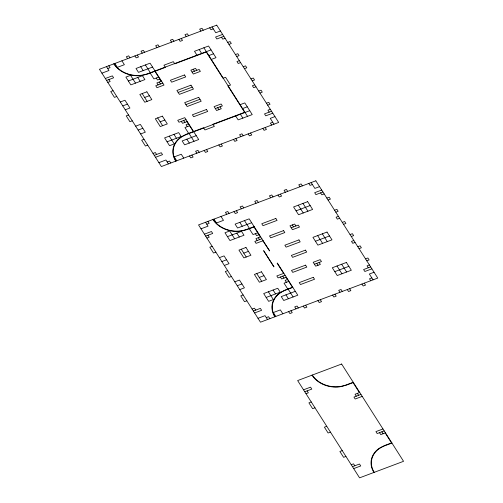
<?xml version="1.0" encoding="UTF-8"?>
<svg xmlns="http://www.w3.org/2000/svg" width="503" height="503" viewBox="0 0 503 503"><rect width="100%" height="100%" fill="white"/><g stroke="black" fill="none" stroke-linecap="round" stroke-linejoin="round"><path stroke-width="0.75" d="M107.717 68.559L110.063 67.679L108.824 65.73M213.278 28.86L210.933 29.74L209.694 27.797M101.92 73.155L108.956 70.508L106.479 66.616M220.446 30.985L215.756 32.752L212.04 26.917M105.322 78.506L112.364 75.859L113.603 77.802L106.561 80.449M222.615 34.393L215.58 37.04L216.818 38.983L223.854 36.335M107.799 82.398L110.151 81.511L108.906 79.568M225.093 38.285L222.747 39.165L221.509 37.222M152.56 67.069L138.482 72.363L136.005 68.471L150.083 63.177L164.016 85.064L156.98 87.711L155.741 85.768L162.777 83.121M227.727 42.415L230.072 41.535L231.311 43.478L228.966 44.365M128.353 80.996L142.431 75.702L144.908 79.593L130.83 84.888L125.876 77.104L130.566 75.337L135.521 83.121M211.046 49.898L147.706 73.715A24.949 19.925 7.7 0 1 114.099 63.749M113.068 90.666L110.723 91.546L114.439 97.381L116.784 96.501M208.827 55.55L213.524 53.79M158.602 77.154L153.912 78.921L150.196 73.08M211.304 59.442L216.001 57.682L208.563 46.006L194.491 51.3L196.969 55.192M159.841 79.103L157.496 79.983L156.257 78.04M161.538 81.178L156.848 82.938L158.087 84.888M235.467 54.575L237.812 53.695L239.051 55.644L236.706 56.525M192.102 72.092L199.138 69.445L200.376 71.395L193.341 74.035L190.863 70.15L195.554 68.383L196.792 70.326M120.286 102.002L124.977 100.242L129.931 108.026L125.241 109.786M239.34 60.656L236.988 61.542L238.233 63.485L240.579 62.605M144.657 97.469L149.353 95.708M122.763 105.894L127.454 104.134M243.207 66.736L245.552 65.855L246.791 67.804L244.445 68.685M178.144 92.414L192.221 87.12M128.548 114.986L126.203 115.866L129.919 121.701L132.264 120.821M250.953 78.902L253.298 78.015L254.537 79.964L252.192 80.845M185.89 104.574L199.961 99.28M135.672 126.171L140.362 124.404L145.323 132.188L140.626 133.955M254.744 84.856L252.393 85.736L253.638 87.679L255.983 86.799M138.149 130.063L142.846 128.296M160.143 121.795L164.833 120.028M258.693 91.062L261.038 90.175L262.277 92.124L259.932 93.005M186.003 119.601L178.967 122.248L177.729 120.305L184.764 117.658L198.704 139.545L184.626 144.839L182.149 140.947L196.227 135.653M215.328 108.573L222.364 105.926L221.125 103.983L214.089 106.63L216.567 110.522L221.257 108.755L220.018 106.812M187.242 121.55L182.551 123.31L181.313 121.368M144.034 139.306L141.689 140.186L145.405 146.027L147.75 145.141M188.405 123.826L186.06 124.706L187.298 126.655M240.107 104.681L244.798 102.914L252.229 114.59L238.158 119.884L235.681 115.992M189.644 125.769L184.953 127.536L188.669 133.37M242.584 108.573L247.275 106.806M266.433 103.222L268.778 102.335L270.017 104.284L267.671 105.165M167.065 141.796L181.137 136.502L178.659 132.61L164.588 137.904L169.542 145.688L174.233 143.927L169.278 136.143M249.752 110.698L186.418 134.521A24.949 19.925 7.7 0 0 176.037 161.029M153.019 153.409L155.364 152.528L156.603 154.478M270.306 109.302L267.961 110.182L269.199 112.125M154.258 155.358L161.293 152.711L162.532 154.654L155.496 157.301M271.545 111.245L264.509 113.892L265.747 115.841L272.783 113.194M274.952 116.595L270.262 118.362L273.978 124.197M158.898 162.651L165.94 160.004L168.417 163.896M167.178 161.953L169.524 161.067L170.762 163.016M272.739 122.254L270.394 123.134L271.633 125.077M206.815 224.212L209.16 223.332L207.921 221.383M312.376 184.513L310.03 185.393L308.792 183.45M201.018 228.808L208.053 226.161L205.576 222.269M319.543 186.638L314.853 188.405L311.137 182.57M204.425 234.159L211.461 231.512L212.7 233.455L205.664 236.102M321.713 190.046L314.677 192.693L315.915 194.636L322.951 191.989M206.903 238.045L209.248 237.165L208.009 235.222M324.19 193.938L321.845 194.818L320.606 192.875M251.657 222.722L237.586 228.016L235.108 224.124L249.18 218.83L269.621 250.934L262.88 240.805M326.824 198.069L329.169 197.189L330.408 199.131L328.063 200.018M227.45 236.649L241.528 231.355L244.005 235.247L229.928 240.541L224.973 232.757L229.67 230.99L234.624 238.774M254.134 226.614L246.803 229.368A24.949 19.925 7.7 0 1 213.203 219.402M296.066 210.845L310.144 205.551M254.292 226.859L246.96 229.613L240.792 231.154A25.282 20.195 7.7 0 1 212.907 219.509M212.165 246.319L209.82 247.199L213.536 253.034L215.881 252.154M257.706 232.807L253.009 234.574L249.293 228.733M258.944 234.756L256.593 235.637L255.354 233.688M260.642 236.825L255.945 238.592L257.19 240.541M334.564 210.229L336.909 209.349L338.148 211.291L335.803 212.178M261.881 238.774L254.839 241.421L256.077 243.364L263.119 240.717M291.199 227.746L298.241 225.099L299.48 227.042L292.438 229.689L289.961 225.803L294.651 224.036L295.89 225.979M219.383 257.655L224.08 255.895L229.035 263.679L224.344 265.439M338.437 216.309L336.092 217.195L337.331 219.138L339.676 218.258M243.76 253.122L248.451 251.362M221.867 261.547L226.557 259.787M342.31 222.389L344.656 221.509L345.894 223.458L343.549 224.338M227.652 270.639L225.306 271.519L229.022 277.354L231.367 276.474M315.425 241.245L329.496 235.951M350.05 234.549L352.396 233.669L353.634 235.618L351.289 236.498M234.775 281.825L239.466 280.058L244.42 287.842L239.73 289.609M353.842 240.509L351.496 241.39L352.735 243.333L355.08 242.452M237.253 285.717L241.943 283.95M259.24 277.442L263.937 275.682M283.868 273.311L276.826 275.958L278.065 277.901L285.107 275.254M357.79 246.709L360.135 245.829L361.374 247.778L359.029 248.658M314.425 264.226L321.467 261.579L320.229 259.636L313.187 262.283L315.664 266.175L320.361 264.408L319.122 262.459M286.345 277.197L281.655 278.964L280.416 277.021M243.131 294.959L240.786 295.839L244.502 301.674L246.854 300.794M287.502 279.479L285.157 280.36L286.396 282.302M288.741 281.422L284.05 283.189L287.766 289.024M365.536 258.875L367.882 257.989L369.12 259.938L366.775 260.818M292.689 287.169L285.364 289.929L279.995 292.727A25.282 20.195 7.7 0 0 274.845 316.796M266.162 297.449L280.24 292.155L277.763 288.263L263.685 293.557L268.64 301.341L273.33 299.574L268.376 291.797M292.847 287.414L285.515 290.174A24.949 19.925 7.7 0 0 275.141 316.683M334.778 271.645L348.856 266.351M295.324 291.306L281.252 296.6L283.73 300.492L297.801 295.198L277.36 263.094M252.116 309.062L254.461 308.182L255.7 310.125M369.403 264.955L367.058 265.836L368.297 267.778M253.355 311.011L260.391 308.364L261.629 310.307L254.593 312.954M370.642 266.898L363.606 269.545L364.845 271.488L371.88 268.841M374.05 272.249L369.359 274.016L373.075 279.85M258.001 318.305L265.037 315.658L267.514 319.55M266.276 317.607L268.621 316.72L269.86 318.669M371.836 277.908L369.491 278.788L370.73 280.731M303.523 389.806L310.558 387.159L311.797 389.108L304.761 391.755M306 393.698L308.345 392.818L307.107 390.875M353.238 382.267L345.907 385.021A24.949 19.925 7.7 0 1 312.3 375.056M353.389 382.506L346.058 385.267L339.89 386.807A25.282 20.195 7.7 0 1 312.005 375.163M311.263 401.966L308.917 402.853L312.633 408.688L314.979 407.807M359.739 392.478L355.049 394.245L356.287 396.188M360.978 394.427L353.942 397.074L355.181 399.017L362.217 396.37M326.749 426.293L324.404 427.173L328.119 433.008L330.465 432.127M382.965 428.965L375.93 431.605L377.168 433.555L384.204 430.908M385.443 432.85L380.752 434.617L379.514 432.674M342.235 450.613L339.89 451.493L343.606 457.328L345.951 456.447M391.793 442.822L384.462 445.583L379.092 448.38A25.282 20.195 7.7 0 0 373.943 472.449M391.944 443.068L384.619 445.821A24.949 19.925 7.7 0 0 374.238 472.336M351.213 464.715L353.559 463.835L354.797 465.778M352.452 466.665L359.488 464.018L360.726 465.96L353.691 468.607M203.243 30.224L202.005 28.275L199.66 29.161L200.898 31.104M265.182 127.504L266.42 129.453L264.075 130.334L262.83 128.391M302.341 185.877L301.102 183.928L298.757 184.815L299.995 186.758M364.279 283.158L365.518 285.107L363.172 285.987L361.934 284.038M203.872 47.772L247.539 116.356M302.976 203.426L307.93 211.203M322.329 233.826L327.283 241.603M341.682 264.226L346.636 272.01M199.182 49.533L201.659 53.425M240.371 114.225L242.848 118.117M298.279 205.186L303.24 212.97M317.638 235.586L322.593 243.37M336.991 265.986L341.946 273.77M188.581 35.738L187.342 33.789L184.997 34.676L186.236 36.618M250.519 133.018L251.758 134.967L249.413 135.848L248.174 133.905M287.678 191.392L286.44 189.442L284.094 190.329L285.333 192.272M349.616 288.672L350.855 290.621L348.51 291.501L347.271 289.552M181.25 38.492L182.488 40.441L180.143 41.321L178.905 39.379M243.188 135.779L241.949 133.829L239.604 134.716L240.843 136.659M280.347 194.145L281.586 196.095L279.24 196.975L278.002 195.026M342.285 291.432L341.047 289.483L338.701 290.363L339.94 292.312M193.209 69.263L194.447 71.212M217.673 107.692L218.912 109.635M292.306 224.916L293.545 226.866M316.771 263.346L318.009 265.288M173.919 41.252L172.68 39.303L170.335 40.19L171.573 42.133M235.857 138.532L237.095 140.482L234.75 141.362L233.511 139.419M273.016 196.906L271.777 194.957L269.432 195.843L270.671 197.786M334.954 294.186L336.193 296.135L333.847 297.015L332.609 295.066M159.256 46.766L158.017 44.817L155.672 45.704L156.911 47.647M221.194 144.047L222.433 145.996L220.088 146.876L218.849 144.927M258.36 202.42L257.121 200.471L254.776 201.351L256.014 203.3M320.292 299.7L321.53 301.649L319.185 302.529L317.946 300.58M144.6 52.281L143.361 50.331L141.01 51.218L142.248 53.161M206.532 149.561L207.77 151.51L205.425 152.39L204.187 150.441M243.697 207.934L242.459 205.985L240.113 206.865L241.352 208.814M305.635 305.214L306.874 307.157L304.529 308.043L303.29 306.094M154.886 71.319L161.237 81.291M187.009 121.638L193.359 131.61M253.984 226.972L260.334 236.944M277.128 263.182L283.629 273.399M286.106 277.291L292.457 287.257M353.087 382.626L359.431 392.598M385.21 432.938L391.554 442.91M159.193 82.058L160.432 84.001M183.658 120.481L184.897 122.43M258.297 237.712L259.535 239.654M282.761 276.134L284 278.084M357.394 393.365L358.633 395.308M381.859 431.788L383.097 433.737M145.392 64.944L150.347 72.728M189.059 133.528L194.013 141.312M244.489 220.597L249.444 228.375M288.156 289.181L293.111 296.965M137.269 55.034L138.507 56.984L136.162 57.864L134.923 55.915M199.201 152.321L197.962 150.372L195.617 151.252L196.855 153.201M236.366 210.688L237.605 212.637L235.259 213.517L234.021 211.568M298.304 307.974L297.066 306.025L294.72 306.905L295.959 308.855M140.702 66.704L143.179 70.596M186.839 139.18L189.317 143.072M239.799 222.357L242.276 226.249M285.943 294.833L288.42 298.725M129.937 57.795L128.699 55.846L126.354 56.732L127.592 58.675M191.876 155.075L193.114 157.024L190.763 157.904L189.524 155.955M229.035 213.448L227.796 211.499L225.451 212.379L226.69 214.328M290.973 310.728L292.212 312.671L289.866 313.558L288.628 311.609M137.734 77.468L140.218 81.36M173.969 134.376L176.446 138.268M236.838 233.122L239.315 237.014M273.072 290.03L275.55 293.922M121.902 60.813L124.379 64.705L117.344 67.352L114.866 63.46M220.999 216.466L223.477 220.358L216.441 223.005L213.964 219.113M183.746 158.131L181.269 154.239L174.233 156.886L176.71 160.778M282.843 313.784L280.366 309.892L273.33 312.539L275.807 316.431M142.179 93.583L147.134 101.361M157.665 117.903L162.62 125.681M241.283 249.23L246.237 257.014M256.763 273.557L261.717 281.334M175.748 161.142A25.282 20.195 7.7 0 1 180.898 137.074L186.261 134.276L203.564 127.768L204.954 129.956L214.341 126.429L212.945 124.241L244.672 112.307L227.947 86.044L230.531 85.07L225.577 77.286L222.992 78.261L206.274 51.991L174.736 63.85L173.346 61.662L163.959 65.195L165.355 67.383L147.863 73.96L141.695 75.5A25.282 20.195 7.7 0 1 113.81 63.856M216.73 25.15L99.443 69.263L161.375 166.543L278.668 122.43L216.73 25.15M184.475 74.96L170.404 80.254L171.642 82.196L185.714 76.909L184.475 74.96M146.87 91.816L139.834 94.463L144.789 102.247L151.831 99.6L146.87 91.816M190.983 85.177L176.905 90.471L179.382 94.357L193.46 89.069L190.983 85.177M198.723 97.337L184.651 102.631L187.129 106.523L201.2 101.229L198.723 97.337M162.356 116.136L155.32 118.783L160.275 126.567L167.31 123.92L162.356 116.136M206.463 109.497L192.391 114.791L193.63 116.734L207.708 111.44L206.463 109.497M315.827 180.803L198.54 224.916L260.479 322.197L377.766 278.084L315.827 180.803M307.666 201.659L293.589 206.953L298.543 214.737L312.621 209.443L307.666 201.659M275.833 218.453L261.761 223.747L263 225.69L277.071 220.396L275.833 218.453M283.579 230.613L269.501 235.907L270.74 237.85L284.817 232.556L283.579 230.613M245.973 247.47L238.938 250.117L243.892 257.901L250.928 255.254L245.973 247.47M263.691 250.752L273.909 266.804L263.691 250.752M298.945 239.906L284.868 245.2L286.106 247.143L300.184 241.849L298.945 239.906M327.019 232.059L312.948 237.353L317.902 245.137L331.974 239.843L327.019 232.059M305.447 250.123L291.369 255.417L292.608 257.36L306.685 252.066L305.447 250.123M261.453 271.79L254.417 274.437L259.372 282.221L266.414 279.574L261.453 271.79M305.566 265.15L291.489 270.444L292.727 272.387L306.805 267.093L305.566 265.15M346.378 262.459L332.301 267.753L337.255 275.537L351.333 270.243L346.378 262.459M313.306 277.31L299.235 282.604L300.473 284.547L314.545 279.253L313.306 277.31M341.625 364.027L297.638 380.57L359.576 477.85L403.557 461.308L341.625 364.027"/></g></svg>
